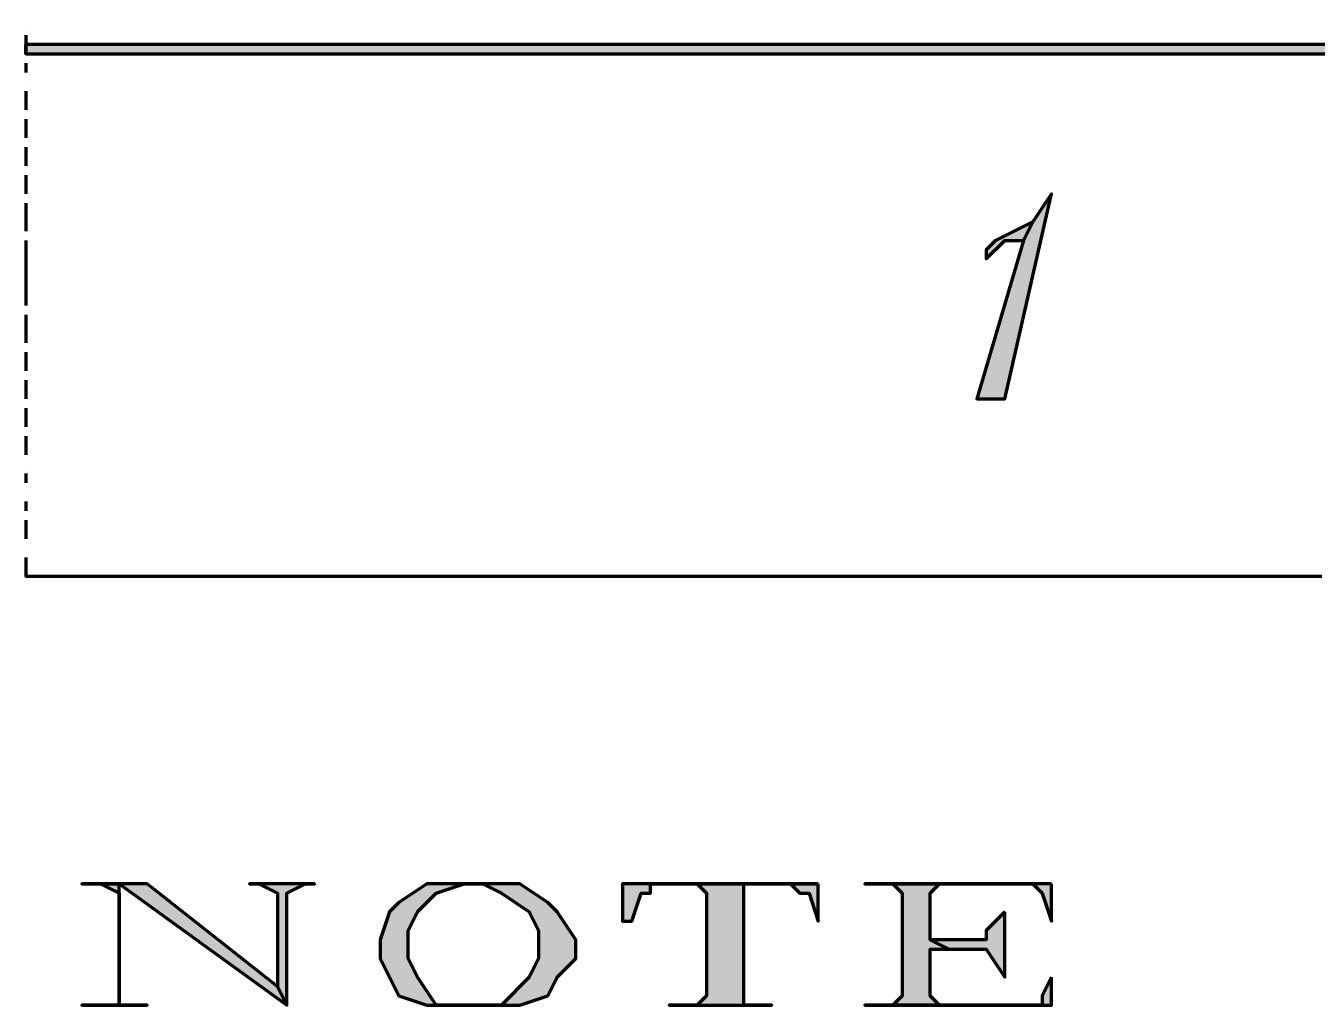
# Model space of a CAD drawing. Header units: inches. Extents: x 16 to 776, y 37 to 575.
# Drawn here: x 585.67 to 608.75, y 239.33 to 256.83 of the extents above; entities that cross this region are included whole.
import ezdxf

# ---------------------------------------------------------------- set-up
doc = ezdxf.new("R2010")
doc.units = ezdxf.units.IN
doc.header["$MEASUREMENT"] = 0
doc.layers.add('H', color=7, linetype='CONTINUOUS', lineweight=100)
doc.layers.add('P', color=250, linetype='CONTINUOUS', lineweight=100)

msp = doc.modelspace()

# ---------------------------------------------------------------- hatches: boundary and pattern name
at = {"layer": 'H', "linetype": 'Continuous'}
for points in [[(585.667, 256.5), (585.667, 256.333), (700.5, 256.333), (700.5, 256.5)], [(604, 253.833), (603.667, 253.333), (603.5, 253), (602.667, 250.167), (603.167, 250.167)], [(603.667, 253.333), (603, 253), (602.833, 252.833), (602.833, 252.667), (603.167, 253), (603.5, 253)], [(587, 241.5), (587.333, 241.333), (587.333, 239.333), (587, 239.333), (586.667, 239.333), (587.833, 239.333), (587.333, 239.333), (587.333, 241.5)], [(587.833, 241.5), (586.667, 241.5), (587, 241.5), (587.333, 241.5), (590.333, 239.333), (590.167, 239.667)], [(590.833, 241.5), (589.667, 241.5), (589.833, 241.5), (590.167, 241.333), (590.167, 239.667), (590.333, 239.333), (590.333, 241.333), (590.667, 241.5)], [(593.833, 241.5), (593.333, 241.5), (592.833, 241.5), (592.333, 241.167), (592.167, 241), (592, 240.5), (592, 240.167), (592.167, 239.833), (592.333, 239.5), (592.833, 239.333), (593.333, 239.333), (593.5, 239.333), (593, 239.333), (592.667, 239.833), (592.5, 240.167), (592.5, 240.667), (592.667, 241), (593, 241.333), (593.5, 241.5)], [(593.833, 241.5), (594.167, 241.333), (594.667, 241), (594.833, 240.667), (594.833, 240.167), (594.667, 239.833), (594.167, 239.333), (593.833, 239.333), (593.5, 239.333), (593.333, 239.333), (593.833, 239.333), (594.5, 239.333), (595, 239.5), (595.167, 239.833), (595.5, 240.167), (595.5, 240.5), (595.167, 241), (595, 241.167), (594.5, 241.5)], [(599.833, 241.5), (596.333, 241.5), (596.333, 240.833), (596.5, 240.833), (596.667, 241.333), (596.833, 241.333), (596.833, 241.5), (597.5, 241.5), (598.833, 241.5)], [(598.833, 241.5), (597.5, 241.5), (597.667, 241.5), (597.833, 241.333), (597.833, 239.5), (597.667, 239.333), (597.5, 239.333), (597.167, 239.333), (599, 239.333), (598.833, 239.333), (598.5, 239.333), (598.5, 239.5), (598.5, 241.333), (598.5, 241.5)], [(599.833, 241.5), (598.833, 241.5), (599.333, 241.5), (599.5, 241.333), (599.667, 241.333), (599.833, 240.833)], [(604, 241.5), (600.667, 241.5), (601, 241.5), (603, 241.5), (603.667, 241.5), (603.833, 241.333), (604, 240.833)], [(601, 241.5), (601.167, 241.5), (601.333, 241.333), (601.333, 239.5), (601.167, 239.333), (601, 239.333), (602.167, 239.333), (602, 239.333), (601.833, 239.5), (601.833, 240.333), (602.167, 240.333), (601.833, 240.5), (601.833, 241.333), (602, 241.5), (602.167, 241.5), (603, 241.5)], [(603.167, 241), (602.833, 240.667), (602.833, 240.5), (602.167, 240.5), (601.833, 240.5), (602.167, 240.333), (602.833, 240.333), (603.167, 239.833)], [(604, 239.833), (603.833, 239.5), (603.833, 239.333), (603.667, 239.333), (603, 239.333), (602.167, 239.333), (601, 239.333), (600.667, 239.333), (604, 239.333)]]:
    msp.add_hatch(color=0, dxfattribs=at).paths.add_polyline_path(points)

# ---------------------------------------------------------------- linework, layer by layer
at = {"layer": 'P', "color": 0, "linetype": 'Continuous'}
for points in [[(585.667, 256.833), (585.667, 256.833)], [(585.667, 256.833), (585.667, 256.833)], [(585.667, 256.667), (585.667, 256.667)], [(585.667, 256.667), (585.667, 256.5)], [(585.667, 256.333), (585.667, 256.333), (585.667, 256.5)], [(585.667, 256.5), (585.667, 256.333), (585.667, 256.333), (700.5, 256.333), (700.5, 256.333), (700.5, 256.5), (585.667, 256.5)], [(585.667, 256.5), (585.667, 256.5)], [(585.667, 256.5), (585.667, 256.5)], [(585.667, 256.5), (585.667, 256.5)], [(585.667, 256.333), (585.667, 256.333)], [(585.667, 256.333), (585.667, 256.333)], [(585.667, 256.167), (585.667, 256.167)], [(585.667, 256.167), (585.667, 256)], [(585.667, 256), (585.667, 256)], [(585.667, 256), (585.667, 256)], [(585.667, 256), (585.667, 256)], [(585.667, 255.833), (585.667, 255.833)], [(585.667, 255.833), (585.667, 255.833)], [(585.667, 255.667), (585.667, 255.667)], [(585.667, 255.667), (585.667, 255.667)], [(585.667, 255.667), (585.667, 255.667)], [(585.667, 255.667), (585.667, 255.5)], [(585.667, 255.5), (585.667, 255.5)], [(585.667, 255.5), (585.667, 255.333)], [(585.667, 255.333), (585.667, 255.333)], [(585.667, 255.167), (585.667, 255.167)], [(585.667, 255.167), (585.667, 255.167)], [(585.667, 255.167), (585.667, 255.167)], [(585.667, 255.167), (585.667, 255)], [(585.667, 255), (585.667, 255)], [(585.667, 255), (585.667, 254.833)], [(585.667, 254.833), (585.667, 254.833)], [(585.667, 254.833), (585.667, 254.833)], [(585.667, 254.833), (585.667, 254.833)], [(585.667, 254.667), (585.667, 254.667)], [(585.667, 254.667), (585.667, 254.5)], [(585.667, 254.5), (585.667, 254.5)], [(585.667, 254.5), (585.667, 254.333)], [(585.667, 254.333), (585.667, 254.333)], [(585.667, 254.333), (585.667, 254.333)], [(585.667, 254.333), (585.667, 254.333)], [(585.667, 254.167), (585.667, 254.167)], [(585.667, 254.167), (585.667, 254)], [(585.667, 254), (585.667, 254)], [(585.667, 254), (585.667, 254)], [(585.667, 254), (585.667, 254)], [(585.667, 254), (585.667, 253.833)], [(585.667, 253.833), (585.667, 253.833)], [(604, 253.833), (604, 253.833), (603.667, 253.333), (603.5, 253), (602.667, 250.167), (603.167, 250.167), (604, 253.833)], [(585.667, 253.667), (585.667, 253.667)], [(585.667, 253.667), (585.667, 253.5)], [(585.667, 253.5), (585.667, 253.5)], [(585.667, 253.5), (585.667, 253.5)], [(585.667, 253.5), (585.667, 253.5)], [(585.667, 253.5), (585.667, 253.333)], [(585.667, 253.333), (585.667, 253.333)], [(585.667, 253.333), (585.667, 253.167)], [(603.667, 253.333), (603, 253), (602.833, 252.833), (602.833, 252.667), (603.167, 253), (603.5, 253), (603.667, 253.333)], [(585.667, 253.167), (585.667, 253.167)], [(585.667, 253), (585.667, 253)], [(585.667, 253), (585.667, 253)], [(585.667, 253), (585.667, 253)], [(585.667, 253), (585.667, 252.833)], [(585.667, 252.833), (585.667, 252.833)], [(585.667, 252.833), (585.667, 252.667)], [(585.667, 252.667), (585.667, 252.667)], [(585.667, 252.667), (585.667, 252.667)], [(585.667, 252.667), (585.667, 252.5)], [(585.667, 252.5), (585.667, 252.5)], [(585.667, 252.5), (585.667, 252.333)], [(585.667, 252.333), (585.667, 252.333)], [(585.667, 252.333), (585.667, 252.167)], [(585.667, 252.167), (585.667, 252.167)], [(585.667, 252.167), (585.667, 252.167)], [(585.667, 252.167), (585.667, 252)], [(585.667, 252), (585.667, 252)], [(585.667, 252), (585.667, 251.833)], [(585.667, 251.833), (585.667, 251.833)], [(585.667, 251.833), (585.667, 251.833)], [(585.667, 251.833), (585.667, 251.833)], [(585.667, 251.667), (585.667, 251.667)], [(585.667, 251.667), (585.667, 251.5)], [(585.667, 251.5), (585.667, 251.5)], [(585.667, 251.5), (585.667, 251.333)], [(585.667, 251.333), (585.667, 251.333)], [(585.667, 251.333), (585.667, 251.333)], [(585.667, 251.333), (585.667, 251.333)], [(585.667, 251.333), (585.667, 251.167)], [(585.667, 251.167), (585.667, 251.167)], [(585.667, 251), (585.667, 251)], [(585.667, 251), (585.667, 251)], [(585.667, 251), (585.667, 251)], [(585.667, 251), (585.667, 250.833)], [(585.667, 250.833), (585.667, 250.833)], [(585.667, 250.833), (585.667, 250.667)], [(585.667, 250.667), (585.667, 250.667)], [(585.667, 250.5), (585.667, 250.5)], [(585.667, 250.5), (585.667, 250.5)], [(585.667, 250.5), (585.667, 250.5)], [(585.667, 250.5), (585.667, 250.333)], [(585.667, 250.333), (585.667, 250.333)], [(585.667, 250.333), (585.667, 250.167)], [(585.667, 250.167), (585.667, 250.167)], [(585.667, 250), (585.667, 250)], [(585.667, 250), (585.667, 250)], [(585.667, 250), (585.667, 250)], [(585.667, 250), (585.667, 249.833)], [(585.667, 249.833), (585.667, 249.833)], [(585.667, 249.833), (585.667, 249.667)], [(585.667, 249.667), (585.667, 249.667)], [(585.667, 249.667), (585.667, 249.667)], [(585.667, 249.667), (585.667, 249.667)], [(585.667, 249.5), (585.667, 249.5)], [(585.667, 249.5), (585.667, 249.333)], [(585.667, 249.333), (585.667, 249.333)], [(585.667, 249.333), (585.667, 249.167)], [(585.667, 249.167), (585.667, 249.167)], [(585.667, 249.167), (585.667, 249.167)], [(585.667, 249.167), (585.667, 249.167)], [(585.667, 249), (585.667, 249)], [(585.667, 249), (585.667, 249)], [(585.667, 248.833), (585.667, 248.833)], [(585.667, 248.833), (585.667, 248.833)], [(585.667, 248.833), (585.667, 248.833)], [(585.667, 248.833), (585.667, 248.667)], [(585.667, 248.667), (585.667, 248.667)], [(585.667, 248.5), (585.667, 248.5)], [(585.667, 248.5), (585.667, 248.5)], [(585.667, 248.333), (585.667, 248.333)], [(585.667, 248.333), (585.667, 248.333)], [(585.667, 248.333), (585.667, 248.333)], [(585.667, 248.333), (585.667, 248.167)], [(585.667, 248.167), (585.667, 248.167)], [(585.667, 248), (585.667, 248)], [(585.667, 248), (585.667, 248)], [(585.667, 248), (585.667, 248)], [(585.667, 248), (585.667, 247.833)], [(585.667, 247.833), (585.667, 247.833)], [(585.667, 247.833), (585.667, 247.667)], [(585.667, 247.667), (585.667, 247.667)], [(585.667, 247.5), (585.667, 247.5)], [(585.667, 247.5), (585.667, 247.5)], [(585.667, 247.5), (585.667, 247.5)], [(585.667, 247.5), (585.667, 247.5)], [(585.667, 247.333), (585.667, 247.333)], [(585.667, 247.333), (585.667, 247.167)], [(585.667, 247.167), (585.667, 247.167)], [(585.667, 247.167), (585.667, 247), (585.667, 247)], [(585.667, 247), (585.833, 247)], [(585.667, 247), (585.833, 247)], [(585.667, 247), (585.667, 247)], [(585.833, 247), (586, 247)], [(586, 247), (586, 247)], [(586, 247), (586, 247)], [(586, 247), (586.167, 247)], [(586, 247), (586.167, 247)], [(586.167, 247), (586.333, 247)], [(586.167, 247), (586.333, 247)], [(586.333, 247), (586.5, 247)], [(586.5, 247), (586.5, 247)], [(586.5, 247), (586.5, 247)], [(586.5, 247), (586.667, 247)], [(586.5, 247), (586.667, 247)], [(586.667, 247), (586.833, 247)], [(586.667, 247), (586.833, 247)], [(586.833, 247), (587, 247)], [(587, 247), (587, 247)], [(587, 247), (587, 247)], [(587, 247), (587.167, 247)], [(587, 247), (587.167, 247)], [(587.167, 247), (587.333, 247)], [(587.167, 247), (587.333, 247)], [(587.333, 247), (587.333, 247)], [(587.333, 247), (587.333, 247)], [(587.333, 247), (587.5, 247)], [(587.5, 247), (587.667, 247)], [(587.5, 247), (587.667, 247)], [(587.667, 247), (587.833, 247)], [(587.667, 247), (587.833, 247)], [(587.833, 247), (587.833, 247)], [(587.833, 247), (587.833, 247)], [(587.833, 247), (588, 247)], [(588, 247), (588.167, 247)], [(588, 247), (588.167, 247)], [(588.167, 247), (588.167, 247)], [(588.167, 247), (588.167, 247)], [(588.167, 247), (588.333, 247)], [(588.167, 247), (588.333, 247)], [(588.333, 247), (588.5, 247)], [(588.5, 247), (588.667, 247)], [(588.5, 247), (588.667, 247)], [(588.667, 247), (588.667, 247)], [(588.667, 247), (588.667, 247)], [(588.667, 247), (588.833, 247)], [(588.667, 247), (588.833, 247)], [(588.833, 247), (589, 247)], [(589, 247), (589, 247)], [(589, 247), (589, 247)], [(589, 247), (589.167, 247)], [(589, 247), (589.167, 247)], [(589.167, 247), (589.333, 247)], [(589.167, 247), (589.333, 247)], [(589.333, 247), (589.5, 247)], [(589.333, 247), (589.5, 247)], [(589.5, 247), (589.5, 247)], [(589.5, 247), (589.5, 247)], [(589.5, 247), (589.667, 247)], [(589.667, 247), (589.833, 247)], [(589.667, 247), (589.833, 247)], [(589.833, 247), (590, 247)], [(589.833, 247), (590, 247)], [(590, 247), (590, 247)], [(590, 247), (590, 247)], [(590, 247), (590.167, 247)], [(590.167, 247), (590.333, 247)], [(590.167, 247), (590.333, 247)], [(590.333, 247), (590.333, 247)], [(590.333, 247), (590.333, 247)], [(590.333, 247), (590.5, 247)], [(590.333, 247), (590.5, 247)], [(590.5, 247), (590.667, 247)], [(590.667, 247), (590.833, 247)], [(590.667, 247), (590.833, 247)], [(590.833, 247), (590.833, 247)], [(590.833, 247), (590.833, 247)], [(590.833, 247), (591, 247)], [(590.833, 247), (591, 247)], [(591, 247), (591.167, 247)], [(591.167, 247), (591.167, 247)], [(591.167, 247), (591.167, 247)], [(591.167, 247), (591.333, 247)], [(591.167, 247), (591.333, 247)], [(591.333, 247), (591.5, 247)], [(591.333, 247), (591.5, 247)], [(591.5, 247), (591.667, 247)], [(591.5, 247), (591.667, 247)], [(591.667, 247), (591.667, 247)], [(591.667, 247), (591.833, 247)], [(591.667, 247), (591.833, 247)], [(591.833, 247), (592, 247)], [(591.833, 247), (592, 247)], [(592, 247), (592, 247)], [(592, 247), (592, 247)], [(592, 247), (592.167, 247)], [(592.167, 247), (592.333, 247)], [(592.167, 247), (592.333, 247)], [(592.333, 247), (592.5, 247)], [(592.333, 247), (592.5, 247)], [(592.5, 247), (592.5, 247)], [(592.5, 247), (592.5, 247)], [(592.5, 247), (592.667, 247)], [(592.667, 247), (592.833, 247)], [(592.667, 247), (592.833, 247)], [(592.833, 247), (593, 247)], [(592.833, 247), (593, 247)], [(593, 247), (593, 247)], [(593, 247), (593, 247)], [(593, 247), (593.167, 247)], [(593, 247), (593.167, 247)], [(593.167, 247), (593.333, 247)], [(593.333, 247), (593.333, 247)], [(593.333, 247), (593.333, 247)], [(593.333, 247), (593.5, 247)], [(593.333, 247), (593.5, 247)], [(593.5, 247), (593.667, 247)], [(593.5, 247), (593.667, 247)], [(593.667, 247), (593.833, 247)], [(593.833, 247), (593.833, 247)], [(593.833, 247), (593.833, 247)], [(593.833, 247), (594, 247)], [(593.833, 247), (594, 247)], [(594, 247), (594.167, 247)], [(594, 247), (594.167, 247)], [(594.167, 247), (594.167, 247)], [(594.167, 247), (594.333, 247)], [(594.167, 247), (594.333, 247)], [(594.333, 247), (594.5, 247)], [(594.333, 247), (594.5, 247)], [(594.5, 247), (594.667, 247)], [(594.5, 247), (594.667, 247)], [(594.667, 247), (594.667, 247)], [(594.667, 247), (594.833, 247)], [(594.667, 247), (594.833, 247)], [(594.833, 247), (595, 247)], [(594.833, 247), (595, 247)], [(595, 247), (595, 247)], [(595, 247), (595, 247)], [(595, 247), (595.167, 247)], [(595, 247), (595.167, 247)], [(595.167, 247), (595.333, 247)], [(595.333, 247), (595.5, 247)], [(595.333, 247), (595.5, 247)], [(595.5, 247), (595.5, 247)], [(595.5, 247), (595.5, 247)], [(595.5, 247), (595.667, 247)], [(595.5, 247), (595.667, 247)], [(595.667, 247), (595.833, 247)], [(595.833, 247), (596, 247)], [(595.833, 247), (596, 247)], [(596, 247), (596, 247)], [(596, 247), (596, 247)], [(596, 247), (596.167, 247)], [(596, 247), (596.167, 247)], [(596.167, 247), (596.333, 247)], [(596.333, 247), (596.333, 247)], [(596.333, 247), (596.333, 247)], [(596.333, 247), (596.5, 247)], [(596.333, 247), (596.5, 247)], [(596.5, 247), (596.667, 247)], [(596.5, 247), (596.667, 247)], [(596.667, 247), (596.833, 247)], [(596.833, 247), (596.833, 247)], [(596.833, 247), (596.833, 247)], [(596.833, 247), (597, 247)], [(596.833, 247), (597, 247)], [(597, 247), (597.167, 247)], [(597, 247), (597.167, 247)], [(597.167, 247), (597.167, 247)], [(597.167, 247), (597.167, 247)], [(597.167, 247), (597.333, 247)], [(597.167, 247), (597.333, 247)], [(597.333, 247), (597.5, 247)], [(597.5, 247), (597.667, 247)], [(597.5, 247), (597.667, 247)], [(597.667, 247), (597.667, 247)], [(597.667, 247), (597.667, 247)], [(597.667, 247), (597.833, 247)], [(597.667, 247), (597.833, 247)], [(597.833, 247), (598, 247)], [(598, 247), (598, 247)], [(598, 247), (598, 247)], [(598, 247), (598.167, 247)], [(598, 247), (598.167, 247)], [(598.167, 247), (598.333, 247)], [(598.167, 247), (598.333, 247)], [(598.333, 247), (598.5, 247)], [(598.5, 247), (598.5, 247)], [(598.5, 247), (598.5, 247)], [(598.5, 247), (598.667, 247)], [(598.5, 247), (598.667, 247)], [(598.667, 247), (598.833, 247)], [(598.667, 247), (598.833, 247)], [(598.833, 247), (599, 247)], [(599, 247), (599, 247)], [(599, 247), (599, 247)], [(599, 247), (599.167, 247)], [(599, 247), (599.167, 247)], [(599.167, 247), (599.333, 247)], [(599.167, 247), (599.333, 247)], [(599.333, 247), (599.333, 247)], [(599.333, 247), (599.333, 247)], [(599.333, 247), (599.5, 247)], [(599.5, 247), (599.667, 247)], [(599.5, 247), (599.667, 247)], [(599.667, 247), (599.833, 247)], [(599.667, 247), (599.833, 247)], [(599.833, 247), (599.833, 247)], [(599.833, 247), (599.833, 247)], [(599.833, 247), (600, 247)], [(600, 247), (600.167, 247)], [(600, 247), (600.167, 247)], [(600.167, 247), (600.167, 247)], [(600.167, 247), (600.167, 247)], [(600.167, 247), (600.333, 247)], [(600.167, 247), (600.333, 247)], [(600.333, 247), (600.5, 247)], [(600.5, 247), (600.667, 247)], [(600.5, 247), (600.667, 247)], [(600.667, 247), (600.667, 247)], [(600.667, 247), (600.667, 247)], [(600.667, 247), (600.833, 247)], [(600.667, 247), (600.833, 247)], [(600.833, 247), (601, 247)], [(601, 247), (601, 247)], [(601, 247), (601, 247)], [(601, 247), (601.167, 247)], [(601, 247), (601.167, 247)], [(601.167, 247), (601.333, 247)], [(601.167, 247), (601.333, 247)], [(601.333, 247), (601.5, 247)], [(601.333, 247), (601.5, 247)], [(601.5, 247), (601.5, 247)], [(601.5, 247), (601.667, 247)], [(601.5, 247), (601.667, 247)], [(601.667, 247), (601.833, 247)], [(601.667, 247), (601.833, 247)], [(601.833, 247), (602, 247)], [(601.833, 247), (602, 247)], [(602, 247), (602, 247)], [(602, 247), (602.167, 247)], [(602, 247), (602.167, 247)], [(602.167, 247), (602.333, 247)], [(602.167, 247), (602.333, 247)], [(602.333, 247), (602.333, 247)], [(602.333, 247), (602.333, 247)], [(602.333, 247), (602.5, 247)], [(602.5, 247), (602.667, 247)], [(602.5, 247), (602.667, 247)], [(602.667, 247), (602.833, 247)], [(602.667, 247), (602.833, 247)], [(602.833, 247), (602.833, 247)], [(602.833, 247), (602.833, 247)], [(602.833, 247), (603, 247)], [(603, 247), (603.167, 247)], [(603, 247), (603.167, 247)], [(603.167, 247), (603.167, 247)], [(603.167, 247), (603.167, 247)], [(603.167, 247), (603.333, 247)], [(603.167, 247), (603.333, 247)], [(603.333, 247), (603.5, 247)], [(603.333, 247), (603.5, 247)], [(603.5, 247), (603.667, 247)], [(603.667, 247), (603.667, 247)], [(603.667, 247), (603.667, 247)], [(603.667, 247), (603.833, 247)], [(603.667, 247), (603.833, 247)], [(603.833, 247), (604, 247)], [(603.833, 247), (604, 247)], [(604, 247), (604, 247)], [(604, 247), (604.167, 247)], [(604, 247), (604.167, 247)], [(604.167, 247), (604.333, 247)], [(604.167, 247), (604.333, 247)], [(604.333, 247), (604.5, 247)], [(604.333, 247), (604.5, 247)], [(604.5, 247), (604.5, 247)], [(604.5, 247), (604.667, 247)], [(604.5, 247), (604.667, 247)], [(604.667, 247), (604.833, 247)], [(604.667, 247), (604.833, 247)], [(604.833, 247), (605, 247)], [(604.833, 247), (605, 247)], [(605, 247), (605, 247)], [(605, 247), (605, 247)], [(605, 247), (605.167, 247)], [(605, 247), (605.167, 247)], [(605.167, 247), (605.333, 247)], [(605.333, 247), (605.333, 247)], [(605.333, 247), (605.333, 247)], [(605.333, 247), (605.5, 247)], [(605.333, 247), (605.5, 247)], [(605.5, 247), (605.667, 247)], [(605.5, 247), (605.667, 247)], [(605.667, 247), (605.833, 247)], [(605.833, 247), (605.833, 247)], [(605.833, 247), (605.833, 247)], [(605.833, 247), (606, 247)], [(605.833, 247), (606, 247)], [(606, 247), (606.167, 247)], [(606, 247), (606.167, 247)], [(606.167, 247), (606.167, 247)], [(606.167, 247), (606.333, 247)], [(606.167, 247), (606.333, 247)], [(606.333, 247), (606.5, 247)], [(606.333, 247), (606.5, 247)], [(606.5, 247), (606.667, 247)], [(606.5, 247), (606.667, 247)], [(606.667, 247), (606.667, 247)], [(606.667, 247), (606.833, 247)], [(606.667, 247), (606.833, 247)], [(606.833, 247), (607, 247)], [(606.833, 247), (607, 247)], [(607, 247), (607, 247)], [(607, 247), (607, 247)], [(607, 247), (607.167, 247)], [(607, 247), (607.167, 247)], [(607.167, 247), (607.333, 247)], [(607.333, 247), (607.5, 247)], [(607.333, 247), (607.5, 247)], [(607.5, 247), (607.5, 247)], [(607.5, 247), (607.5, 247)], [(607.5, 247), (607.667, 247)], [(607.5, 247), (607.667, 247)], [(607.667, 247), (607.833, 247)], [(607.833, 247), (608, 247)], [(607.833, 247), (608, 247)], [(608, 247), (608, 247)], [(608, 247), (608, 247)], [(608, 247), (608.167, 247)], [(608, 247), (608.167, 247)], [(608.167, 247), (608.333, 247)], [(608.333, 247), (608.333, 247)], [(608.333, 247), (608.333, 247)], [(608.333, 247), (608.5, 247)], [(608.333, 247), (608.5, 247)], [(608.5, 247), (608.667, 247)], [(608.5, 247), (608.667, 247)], [(608.667, 247), (608.833, 247)], [(587, 241.5), (587.333, 241.333), (587.333, 239.333), (587, 239.333), (586.667, 239.333), (586.667, 239.333), (587.833, 239.333), (587.833, 239.333), (587.833, 239.333), (587.333, 239.333), (587.333, 241.5), (587, 241.5)], [(587.833, 241.5), (586.667, 241.5), (586.667, 241.5), (587, 241.5), (587.333, 241.5), (590.333, 239.333), (590.167, 239.667), (587.833, 241.5)], [(590.833, 241.5), (589.667, 241.5), (589.667, 241.5), (589.833, 241.5), (590.167, 241.333), (590.167, 239.667), (590.333, 239.333), (590.333, 239.333), (590.333, 241.333), (590.667, 241.5), (590.833, 241.5), (590.833, 241.5)], [(593.833, 241.5), (593.333, 241.5), (592.833, 241.5), (592.333, 241.167), (592.167, 241), (592, 240.5), (592, 240.167), (592.167, 239.833), (592.333, 239.5), (592.833, 239.333), (593.333, 239.333), (593.5, 239.333), (593, 239.333), (592.667, 239.833), (592.5, 240.167), (592.5, 240.667), (592.667, 241), (593, 241.333), (593.5, 241.5), (593.833, 241.5), (593.833, 241.5)], [(593.833, 241.5), (593.833, 241.5), (594.167, 241.333), (594.667, 241), (594.833, 240.667), (594.833, 240.167), (594.667, 239.833), (594.167, 239.333), (593.833, 239.333), (593.5, 239.333), (593.333, 239.333), (593.333, 239.333), (593.833, 239.333), (594.5, 239.333), (595, 239.5), (595.167, 239.833), (595.5, 240.167), (595.5, 240.5), (595.167, 241), (595, 241.167), (594.5, 241.5), (593.833, 241.5)], [(599.833, 241.5), (596.333, 241.5), (596.333, 240.833), (596.5, 240.833), (596.667, 241.333), (596.833, 241.333), (596.833, 241.5), (597.5, 241.5), (598.833, 241.5), (599.833, 241.5)], [(598.833, 241.5), (597.5, 241.5), (597.667, 241.5), (597.833, 241.333), (597.833, 239.5), (597.667, 239.333), (597.5, 239.333), (597.167, 239.333), (597.167, 239.333), (599, 239.333), (599, 239.333), (598.833, 239.333), (598.5, 239.333), (598.5, 239.5), (598.5, 241.333), (598.5, 241.5), (598.833, 241.5)], [(599.833, 241.5), (598.833, 241.5), (599.333, 241.5), (599.5, 241.333), (599.667, 241.333), (599.833, 240.833), (599.833, 240.833), (599.833, 241.5)], [(604, 241.5), (600.667, 241.5), (600.667, 241.5), (601, 241.5), (603, 241.5), (603.667, 241.5), (603.833, 241.333), (603.833, 241.333), (604, 240.833), (604, 240.833), (604, 241.5)], [(601, 241.5), (601.167, 241.5), (601.333, 241.333), (601.333, 239.5), (601.167, 239.333), (601, 239.333), (602.167, 239.333), (602, 239.333), (601.833, 239.5), (601.833, 240.333), (602.167, 240.333), (601.833, 240.5), (601.833, 241.333), (602, 241.5), (602.167, 241.5), (603, 241.5), (601, 241.5)], [(603.167, 241), (602.833, 240.667), (602.833, 240.5), (602.167, 240.5), (601.833, 240.5), (602.167, 240.333), (602.833, 240.333), (602.833, 240.333), (603.167, 239.833), (603.167, 241)], [(604, 239.833), (603.833, 239.5), (603.833, 239.333), (603.667, 239.333), (603, 239.333), (602.167, 239.333), (601, 239.333), (600.667, 239.333), (600.667, 239.333), (604, 239.333), (604, 239.833)]]:
    msp.add_lwpolyline(points, dxfattribs=at)

doc.saveas('drawing.dxf')
